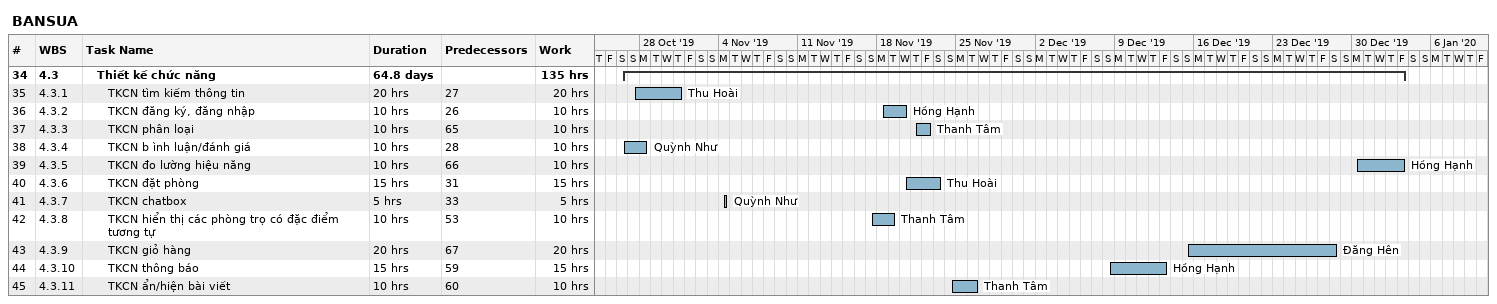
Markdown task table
BANSUA

| ID | WBS | Task | Duration | Start | Finish | Predecessors | Resources | Work (h) |
|---|---|---|---|---|---|---|---|---|
| 34 | 4.3 | **Thiết kế chức năng** | 64.8d | 2019-10-26 | 2020-01-03 |  |  | 135 |
| 35 | 4.3.1 | TKCN tìm kiếm thông tin | 20h | 2019-10-27 | 2019-10-31 | 27 | Thu Hoài | 20 |
| 36 | 4.3.2 | TKCN đăng ký, đăng nhập | 10h | 2019-11-18 | 2019-11-20 | 26 | Hồng Hạnh | 10 |
| 37 | 4.3.3 | TKCN phân loại | 10h | 2019-11-21 | 2019-11-22 | 65 | Thanh Tâm | 10 |
| 38 | 4.3.4 | TKCN b ình luận/đánh giá | 10h | 2019-10-26 | 2019-10-28 | 28 | Quỳnh Như | 10 |
| 39 | 4.3.5 | TKCN đo lường hiệu năng | 10h | 2019-12-30 | 2020-01-03 | 66 | Hồng Hạnh | 10 |
| 40 | 4.3.6 | TKCN đặt phòng | 15h | 2019-11-20 | 2019-11-23 | 31 | Thu Hoài | 15 |
| 41 | 4.3.7 | TKCN chatbox | 5h | 2019-11-04 | 2019-11-04 | 33 | Quỳnh Như | 5 |
| 42 | 4.3.8 | TKCN hiển thị các phòng trọ có đặc điểm tương tự | 10h | 2019-11-17 | 2019-11-19 | 53 | Thanh Tâm | 10 |
| 43 | 4.3.9 | TKCN giỏ hàng | 20h | 2019-12-15 | 2019-12-28 | 67 | Đăng Hên | 20 |
| 44 | 4.3.10 | TKCN thông báo | 15h | 2019-12-08 | 2019-12-13 | 59 | Hồng Hạnh | 15 |
| 45 | 4.3.11 | TKCN ẩn/hiện bài viết | 10h | 2019-11-24 | 2019-11-26 | 60 | Thanh Tâm | 10 |
